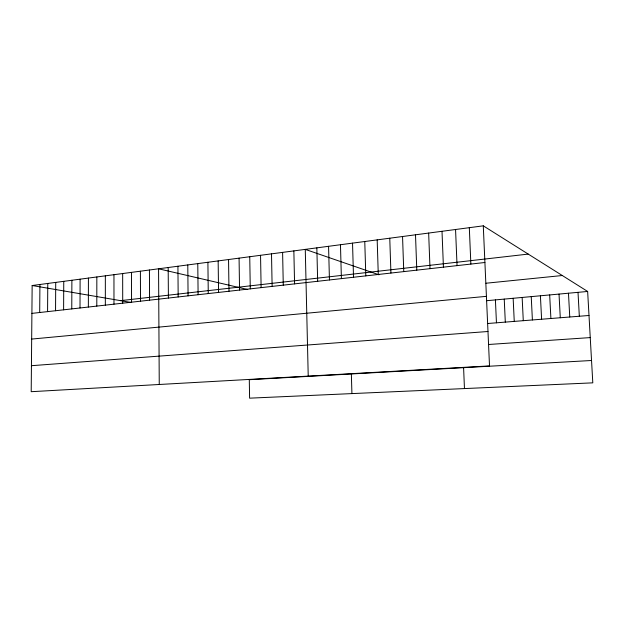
<?xml version="1.0" encoding="UTF-8"?>
<svg xmlns="http://www.w3.org/2000/svg" width="624" height="624" viewBox="0 0 624 624"><rect width="100%" height="100%" fill="white"/><g stroke="black" fill="none" stroke-linecap="round" stroke-linejoin="round"><path stroke-width="0.94" d="M96.798 306.103L96.837 276.962M105.339 305.144L105.347 275.831M88.358 307.047L88.421 278.07M71.768 308.911L71.885 280.262M80.012 307.983L80.106 279.17M55.552 310.736L55.723 282.399M63.609 309.832L63.757 281.338M39.694 312.515L39.92 284.489M47.58 311.633L47.775 283.452M32.152 285.519L31.2 391.693L489.512 365.906L483.28 225.833L32.152 285.519L130.985 302.437M120.565 300.651L528.224 254.093M31.902 313.388L484.91 262.493M485.948 283.234L562.294 275.519M31.668 339.074L486.416 296.345M486.665 300.706L587.644 291.455L592.8 382.847L249.6 398.167L249.296 379.696L591.536 360.5M487.679 323.505L589.001 315.479M31.434 365.695L487.976 331.5M488.615 344.487L590.249 337.592M247.767 289.552L158.566 268.796L159.253 384.485M378.916 274.786L305.269 249.382L308.225 376.1M483.28 225.833L587.644 291.455M578.011 292.336L579.329 316.243M568.472 293.21L569.759 317M559.026 294.076L560.282 317.749M549.674 294.934L550.898 318.497M540.407 295.776L541.601 319.231M531.235 296.618L532.397 319.964M522.148 297.453L523.279 320.681M513.154 298.28L514.254 321.399M504.239 299.091L505.307 322.109M495.409 299.902L496.454 322.811M469.31 227.682L470.87 264.077M463.593 367.676L464.459 388.573M455.559 229.499L457.049 265.629M442.01 231.293L443.43 267.158M428.657 233.064L430.014 268.663M415.506 234.803L416.793 270.153M402.542 236.519L403.767 271.612M389.766 238.204L390.928 273.055M377.177 239.873L378.277 274.474M364.767 241.511L365.812 275.878M352.529 243.134L353.519 277.259M351.359 373.971L351.92 393.596M340.462 244.725L341.398 278.624M328.567 246.301L329.449 279.965M316.844 247.853L317.663 281.284M293.857 250.895L294.583 283.881M282.602 252.385L283.28 285.152M271.502 253.851L272.126 286.4M260.543 255.302L261.128 287.641M249.74 256.729L250.279 288.857M239.07 258.141L239.561 290.059M228.548 259.537L228.992 291.252M218.158 260.91L218.564 292.422M207.901 262.267L208.268 293.576M197.777 263.609L198.112 294.715M187.785 264.927L188.081 295.846M177.926 266.23L178.175 296.954M168.184 267.524L168.402 298.054M149.425 270.005L149.573 300.167M140.4 271.198L140.517 301.189M131.485 272.376L131.563 302.195M122.663 273.546L122.717 303.186M113.958 274.693L113.974 304.169"/></g></svg>
